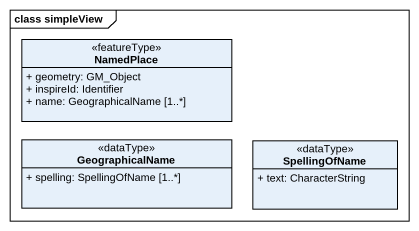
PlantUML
@startuml
mainframe class simpleView
hide circle
hide empty members
skinparam classAttributeIconSize 0
class NamedPlace <<featureType>> {
  + geometry: GM_Object
  + inspireId: Identifier
  + name: GeographicalName [1..*]
}
class GeographicalName <<dataType>> {
  + spelling: SpellingOfName [1..*]
}
class SpellingOfName <<dataType>> {
  + text: CharacterString
}
@enduml
